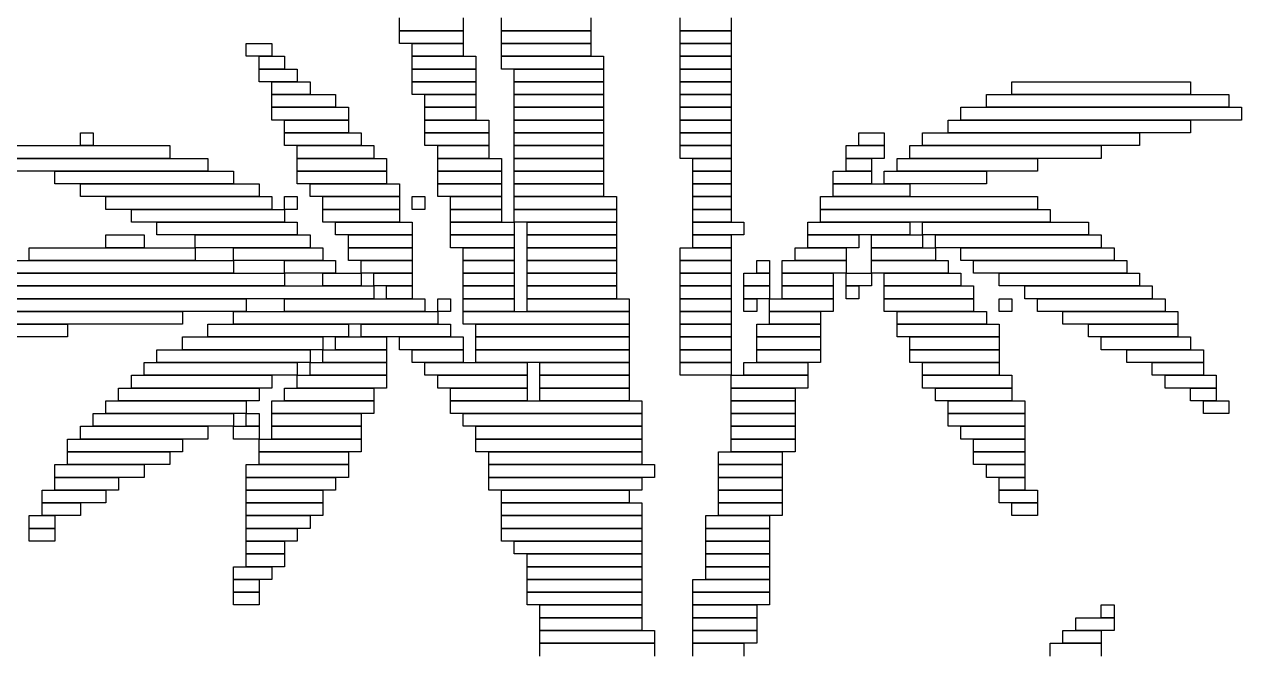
# Model space of a CAD drawing. Extents: x 292 to 731, y 307 to 718.
# Drawn here: x 632.6 to 728, y 579.5 to 628.5 of the extents above; entities that cross this region are included whole.
import ezdxf

# ---------------------------------------------------------------- set-up
doc = ezdxf.new("R2010")
doc.units = 0

msp = doc.modelspace()

# ---------------------------------------------------------------- linework, layer by layer
for p, q in [((662, 628), (662, 629)), ((667, 629), (667, 628)), ((670, 628), (670, 629)), ((677, 629), (677, 628)), ((684, 628), (684, 629)), ((688, 629), (688, 628)), ((667, 628), (662, 628)), ((662, 628), (667, 628)), ((662, 627), (662, 628)), ((667, 628), (667, 627)), ((677, 628), (670, 628)), ((670, 628), (677, 628)), ((670, 627), (670, 628)), ((677, 628), (677, 627)), ((688, 628), (684, 628)), ((684, 628), (688, 628)), ((684, 627), (684, 628)), ((688, 628), (688, 627)), ((650, 627), (652, 627)), ((650, 626), (650, 627)), ((652, 627), (652, 626)), ((667, 627), (662, 627)), ((663, 627), (667, 627)), ((663, 626), (663, 627)), ((667, 627), (667, 626)), ((677, 627), (670, 627)), ((670, 627), (677, 627)), ((670, 626), (670, 627)), ((677, 627), (677, 626)), ((688, 627), (684, 627)), ((684, 627), (688, 627)), ((684, 626), (684, 627)), ((688, 627), (688, 626)), ((652, 626), (650, 626)), ((651, 626), (653, 626)), ((651, 625), (651, 626)), ((653, 626), (653, 625)), ((667, 626), (663, 626)), ((663, 626), (668, 626)), ((663, 625), (663, 626)), ((668, 626), (668, 625)), ((677, 626), (670, 626)), ((670, 626), (678, 626)), ((670, 625), (670, 626)), ((678, 626), (678, 625)), ((688, 626), (684, 626)), ((684, 626), (688, 626)), ((684, 625), (684, 626)), ((688, 626), (688, 625)), ((653, 625), (651, 625)), ((651, 625), (654, 625)), ((651, 624), (651, 625)), ((654, 625), (654, 624)), ((668, 625), (663, 625)), ((663, 625), (668, 625)), ((663, 624), (663, 625)), ((668, 625), (668, 624)), ((678, 625), (670, 625)), ((671, 625), (678, 625)), ((671, 624), (671, 625)), ((678, 625), (678, 624)), ((688, 625), (684, 625)), ((684, 625), (688, 625)), ((684, 624), (684, 625)), ((688, 625), (688, 624)), ((654, 624), (651, 624)), ((652, 624), (655, 624)), ((652, 623), (652, 624)), ((655, 624), (655, 623)), ((668, 624), (663, 624)), ((663, 624), (668, 624)), ((663, 623), (663, 624)), ((668, 624), (668, 623)), ((678, 624), (671, 624)), ((671, 624), (678, 624)), ((671, 623), (671, 624)), ((678, 624), (678, 623)), ((688, 624), (684, 624)), ((684, 624), (688, 624)), ((684, 623), (684, 624)), ((688, 624), (688, 623)), ((710, 624), (724, 624)), ((710, 623), (710, 624)), ((724, 624), (724, 623)), ((655, 623), (652, 623)), ((652, 623), (657, 623)), ((652, 622), (652, 623)), ((657, 623), (657, 622)), ((668, 623), (663, 623)), ((664, 623), (668, 623)), ((664, 622), (664, 623)), ((668, 623), (668, 622)), ((678, 623), (671, 623)), ((671, 623), (678, 623)), ((671, 622), (671, 623)), ((678, 623), (678, 622)), ((688, 623), (684, 623)), ((684, 623), (688, 623)), ((684, 622), (684, 623)), ((688, 623), (688, 622)), ((708, 623), (727, 623)), ((708, 622), (708, 623)), ((724, 623), (710, 623)), ((727, 623), (727, 622)), ((657, 622), (652, 622)), ((652, 622), (658, 622)), ((652, 621), (652, 622)), ((658, 622), (658, 621)), ((668, 622), (664, 622)), ((664, 622), (668, 622)), ((664, 621), (664, 622)), ((668, 622), (668, 621)), ((678, 622), (671, 622)), ((671, 622), (678, 622)), ((671, 621), (671, 622)), ((678, 622), (678, 621)), ((688, 622), (684, 622)), ((684, 622), (688, 622)), ((684, 621), (684, 622)), ((688, 622), (688, 621)), ((706, 622), (728, 622)), ((706, 621), (706, 622)), ((727, 622), (708, 622)), ((728, 622), (728, 621)), ((658, 621), (652, 621)), ((653, 621), (658, 621)), ((653, 620), (653, 621)), ((658, 621), (658, 620)), ((668, 621), (664, 621)), ((664, 621), (669, 621)), ((664, 620), (664, 621)), ((669, 621), (669, 620)), ((678, 621), (671, 621)), ((671, 621), (678, 621)), ((671, 620), (671, 621)), ((678, 621), (678, 620)), ((688, 621), (684, 621)), ((684, 621), (688, 621)), ((684, 620), (684, 621)), ((688, 621), (688, 620)), ((705, 621), (724, 621)), ((705, 620), (705, 621)), ((728, 621), (706, 621)), ((724, 621), (724, 620)), ((637, 620), (638, 620)), ((637, 619), (637, 620)), ((638, 620), (638, 619)), ((658, 620), (653, 620)), ((653, 620), (659, 620)), ((653, 619), (653, 620)), ((659, 620), (659, 619)), ((669, 620), (664, 620)), ((664, 620), (669, 620)), ((664, 619), (664, 620)), ((669, 620), (669, 619)), ((678, 620), (671, 620)), ((671, 620), (678, 620)), ((671, 619), (671, 620)), ((678, 620), (678, 619)), ((688, 620), (684, 620)), ((684, 620), (688, 620)), ((684, 619), (684, 620)), ((688, 620), (688, 619)), ((698, 620), (700, 620)), ((698, 619), (698, 620)), ((700, 620), (700, 619)), ((703, 620), (720, 620)), ((703, 619), (703, 620)), ((724, 620), (705, 620)), ((720, 620), (720, 619)), ((631, 619), (644, 619)), ((638, 619), (637, 619)), ((644, 619), (644, 618)), ((659, 619), (653, 619)), ((654, 619), (660, 619)), ((654, 618), (654, 619)), ((660, 619), (660, 618)), ((669, 619), (664, 619)), ((665, 619), (669, 619)), ((665, 618), (665, 619)), ((669, 619), (669, 618)), ((678, 619), (671, 619)), ((671, 619), (678, 619)), ((671, 618), (671, 619)), ((678, 619), (678, 618)), ((688, 619), (684, 619)), ((684, 619), (688, 619)), ((684, 618), (684, 619)), ((688, 619), (688, 618)), ((697, 619), (700, 619)), ((697, 618), (697, 619)), ((700, 619), (698, 619)), ((700, 619), (700, 618)), ((702, 619), (717, 619)), ((702, 618), (702, 619)), ((720, 619), (703, 619)), ((717, 619), (717, 618)), ((644, 618), (631, 618)), ((631, 618), (647, 618)), ((647, 618), (647, 617)), ((660, 618), (654, 618)), ((654, 618), (661, 618)), ((654, 617), (654, 618)), ((661, 618), (661, 617)), ((669, 618), (665, 618)), ((665, 618), (670, 618)), ((665, 617), (665, 618)), ((670, 618), (670, 617)), ((678, 618), (671, 618)), ((671, 618), (678, 618)), ((671, 617), (671, 618)), ((678, 618), (678, 617)), ((688, 618), (684, 618)), ((685, 618), (688, 618)), ((685, 617), (685, 618)), ((688, 618), (688, 617)), ((700, 618), (697, 618)), ((697, 618), (699, 618)), ((697, 617), (697, 618)), ((699, 618), (699, 617)), ((701, 618), (712, 618)), ((701, 617), (701, 618)), ((717, 618), (702, 618)), ((712, 618), (712, 617)), ((647, 617), (631, 617)), ((635, 617), (649, 617)), ((635, 616), (635, 617)), ((649, 617), (649, 616)), ((661, 617), (654, 617)), ((654, 617), (661, 617)), ((654, 616), (654, 617)), ((661, 617), (661, 616)), ((670, 617), (665, 617)), ((665, 617), (670, 617)), ((665, 616), (665, 617)), ((670, 617), (670, 616)), ((678, 617), (671, 617)), ((671, 617), (678, 617)), ((671, 616), (671, 617)), ((678, 617), (678, 616)), ((688, 617), (685, 617)), ((685, 617), (688, 617)), ((685, 616), (685, 617)), ((688, 617), (688, 616)), ((696, 617), (699, 617)), ((696, 616), (696, 617)), ((699, 617), (697, 617)), ((699, 617), (699, 616)), ((700, 617), (708, 617)), ((700, 616), (700, 617)), ((712, 617), (701, 617)), ((708, 617), (708, 616)), ((649, 616), (635, 616)), ((637, 616), (651, 616)), ((637, 615), (637, 616)), ((651, 616), (651, 615)), ((661, 616), (654, 616)), ((655, 616), (662, 616)), ((655, 615), (655, 616)), ((662, 616), (662, 615)), ((670, 616), (665, 616)), ((665, 616), (670, 616)), ((665, 615), (665, 616)), ((670, 616), (670, 615)), ((678, 616), (671, 616)), ((671, 616), (678, 616)), ((671, 615), (671, 616)), ((678, 616), (678, 615)), ((688, 616), (685, 616)), ((685, 616), (688, 616)), ((685, 615), (685, 616)), ((688, 616), (688, 615)), ((699, 616), (696, 616)), ((696, 616), (702, 616)), ((696, 615), (696, 616)), ((708, 616), (700, 616)), ((702, 616), (702, 615)), ((651, 615), (637, 615)), ((639, 615), (652, 615)), ((639, 614), (639, 615)), ((652, 615), (652, 614)), ((653, 615), (654, 615)), ((653, 614), (653, 615)), ((654, 615), (654, 614)), ((662, 615), (655, 615)), ((656, 615), (662, 615)), ((656, 614), (656, 615)), ((662, 615), (662, 614)), ((663, 615), (664, 615)), ((663, 614), (663, 615)), ((664, 615), (664, 614)), ((670, 615), (665, 615)), ((666, 615), (670, 615)), ((666, 614), (666, 615)), ((670, 615), (670, 614)), ((678, 615), (671, 615)), ((671, 615), (679, 615)), ((671, 614), (671, 615)), ((679, 615), (679, 614)), ((688, 615), (685, 615)), ((685, 615), (688, 615)), ((685, 614), (685, 615)), ((688, 615), (688, 614)), ((695, 615), (712, 615)), ((695, 614), (695, 615)), ((702, 615), (696, 615)), ((712, 615), (712, 614)), ((652, 614), (639, 614)), ((641, 614), (653, 614)), ((641, 613), (641, 614)), ((654, 614), (653, 614)), ((653, 614), (653, 613)), ((662, 614), (656, 614)), ((656, 614), (662, 614)), ((656, 613), (656, 614)), ((662, 614), (662, 613)), ((664, 614), (663, 614)), ((670, 614), (666, 614)), ((666, 614), (670, 614)), ((666, 613), (666, 614)), ((670, 614), (670, 613)), ((679, 614), (671, 614)), ((671, 614), (679, 614)), ((671, 613), (671, 614)), ((679, 614), (679, 613)), ((688, 614), (685, 614)), ((685, 614), (688, 614)), ((685, 613), (685, 614)), ((688, 614), (688, 613)), ((712, 614), (695, 614)), ((695, 614), (713, 614)), ((695, 613), (695, 614)), ((713, 614), (713, 613)), ((653, 613), (641, 613)), ((643, 613), (654, 613)), ((643, 612), (643, 613)), ((654, 613), (654, 612)), ((662, 613), (656, 613)), ((657, 613), (663, 613)), ((657, 612), (657, 613)), ((663, 613), (663, 612)), ((670, 613), (666, 613)), ((666, 613), (671, 613)), ((666, 612), (666, 613)), ((679, 613), (671, 613)), ((671, 613), (671, 612)), ((672, 613), (679, 613)), ((672, 612), (672, 613)), ((679, 613), (679, 612)), ((688, 613), (685, 613)), ((685, 613), (689, 613)), ((685, 612), (685, 613)), ((689, 613), (689, 612)), ((694, 613), (702, 613)), ((694, 612), (694, 613)), ((713, 613), (695, 613)), ((702, 613), (702, 612)), ((703, 613), (716, 613)), ((703, 612), (703, 613)), ((716, 613), (716, 612)), ((639, 612), (642, 612)), ((639, 611), (639, 612)), ((642, 612), (642, 611)), ((654, 612), (643, 612)), ((646, 612), (655, 612)), ((646, 611), (646, 612)), ((655, 612), (655, 611)), ((663, 612), (657, 612)), ((658, 612), (663, 612)), ((658, 611), (658, 612)), ((663, 612), (663, 611)), ((671, 612), (666, 612)), ((666, 612), (671, 612)), ((666, 611), (666, 612)), ((671, 612), (671, 611)), ((679, 612), (672, 612)), ((672, 612), (679, 612)), ((672, 611), (672, 612)), ((679, 612), (679, 611)), ((689, 612), (685, 612)), ((685, 612), (688, 612)), ((685, 611), (685, 612)), ((688, 612), (688, 611)), ((702, 612), (694, 612)), ((694, 612), (698, 612)), ((694, 611), (694, 612)), ((698, 612), (698, 611)), ((699, 612), (703, 612)), ((699, 611), (699, 612)), ((716, 612), (703, 612)), ((703, 612), (703, 611)), ((704, 612), (717, 612)), ((704, 611), (704, 612)), ((717, 612), (717, 611)), ((633, 611), (646, 611)), ((633, 610), (633, 611)), ((642, 611), (639, 611)), ((655, 611), (646, 611)), ((646, 611), (646, 610)), ((649, 611), (656, 611)), ((649, 610), (649, 611)), ((656, 611), (656, 610)), ((663, 611), (658, 611)), ((658, 611), (663, 611)), ((658, 610), (658, 611)), ((663, 611), (663, 610)), ((671, 611), (666, 611)), ((667, 611), (671, 611)), ((667, 610), (667, 611)), ((671, 611), (671, 610)), ((679, 611), (672, 611)), ((672, 611), (679, 611)), ((672, 610), (672, 611)), ((679, 611), (679, 610)), ((684, 611), (688, 611)), ((684, 610), (684, 611)), ((688, 611), (685, 611)), ((688, 611), (688, 610)), ((693, 611), (697, 611)), ((693, 610), (693, 611)), ((698, 611), (694, 611)), ((697, 611), (697, 610)), ((703, 611), (699, 611)), ((699, 611), (704, 611)), ((699, 610), (699, 611)), ((717, 611), (704, 611)), ((704, 611), (704, 610)), ((706, 611), (718, 611)), ((706, 610), (706, 611)), ((718, 611), (718, 610)), ((630, 610), (649, 610)), ((646, 610), (633, 610)), ((656, 610), (649, 610)), ((649, 610), (649, 609)), ((653, 610), (657, 610)), ((653, 609), (653, 610)), ((657, 610), (657, 609)), ((663, 610), (658, 610)), ((659, 610), (663, 610)), ((659, 609), (659, 610)), ((663, 610), (663, 609)), ((671, 610), (667, 610)), ((667, 610), (671, 610)), ((667, 609), (667, 610)), ((671, 610), (671, 609)), ((679, 610), (672, 610)), ((672, 610), (679, 610)), ((672, 609), (672, 610)), ((679, 610), (679, 609)), ((688, 610), (684, 610)), ((684, 610), (688, 610)), ((684, 609), (684, 610)), ((688, 610), (688, 609)), ((690, 610), (691, 610)), ((690, 609), (690, 610)), ((691, 610), (691, 609)), ((692, 610), (697, 610)), ((692, 609), (692, 610)), ((697, 610), (693, 610)), ((697, 610), (697, 609)), ((704, 610), (699, 610)), ((699, 610), (705, 610)), ((699, 609), (699, 610)), ((705, 610), (705, 609)), ((718, 610), (706, 610)), ((707, 610), (719, 610)), ((707, 609), (707, 610)), ((719, 610), (719, 609)), ((628, 609), (653, 609)), ((649, 609), (630, 609)), ((657, 609), (653, 609)), ((653, 609), (653, 608)), ((656, 609), (659, 609)), ((656, 608), (656, 609)), ((663, 609), (659, 609)), ((659, 609), (659, 608)), ((660, 609), (663, 609)), ((660, 608), (660, 609)), ((663, 609), (663, 608)), ((671, 609), (667, 609)), ((667, 609), (671, 609)), ((667, 608), (667, 609)), ((671, 609), (671, 608)), ((679, 609), (672, 609)), ((672, 609), (679, 609)), ((672, 608), (672, 609)), ((679, 609), (679, 608)), ((688, 609), (684, 609)), ((684, 609), (688, 609)), ((684, 608), (684, 609)), ((688, 609), (688, 608)), ((689, 609), (691, 609)), ((689, 608), (689, 609)), ((691, 609), (690, 609)), ((691, 609), (691, 608)), ((697, 609), (692, 609)), ((692, 609), (696, 609)), ((692, 608), (692, 609)), ((696, 609), (696, 608)), ((697, 609), (699, 609)), ((697, 608), (697, 609)), ((705, 609), (699, 609)), ((699, 609), (699, 608)), ((700, 609), (706, 609)), ((700, 608), (700, 609)), ((706, 609), (706, 608)), ((719, 609), (707, 609)), ((709, 609), (720, 609)), ((709, 608), (709, 609)), ((720, 609), (720, 608)), ((626, 608), (660, 608)), ((653, 608), (628, 608)), ((659, 608), (656, 608)), ((663, 608), (660, 608)), ((660, 608), (660, 607)), ((661, 608), (663, 608)), ((661, 607), (661, 608)), ((663, 608), (663, 607)), ((671, 608), (667, 608)), ((667, 608), (671, 608)), ((667, 607), (667, 608)), ((671, 608), (671, 607)), ((679, 608), (672, 608)), ((672, 608), (679, 608)), ((672, 607), (672, 608)), ((679, 608), (679, 607)), ((688, 608), (684, 608)), ((684, 608), (688, 608)), ((684, 607), (684, 608)), ((688, 608), (688, 607)), ((691, 608), (689, 608)), ((689, 608), (691, 608)), ((689, 607), (689, 608)), ((691, 608), (691, 607)), ((696, 608), (692, 608)), ((692, 608), (696, 608)), ((692, 607), (692, 608)), ((696, 608), (696, 607)), ((699, 608), (697, 608)), ((697, 608), (698, 608)), ((697, 607), (697, 608)), ((698, 608), (698, 607)), ((706, 608), (700, 608)), ((700, 608), (707, 608)), ((700, 607), (700, 608)), ((707, 608), (707, 607)), ((720, 608), (709, 608)), ((711, 608), (721, 608)), ((711, 607), (711, 608)), ((721, 608), (721, 607)), ((624, 607), (650, 607)), ((660, 607), (626, 607)), ((650, 607), (650, 606)), ((653, 607), (664, 607)), ((653, 606), (653, 607)), ((663, 607), (661, 607)), ((664, 607), (664, 606)), ((665, 607), (666, 607)), ((665, 606), (665, 607)), ((666, 607), (666, 606)), ((671, 607), (667, 607)), ((667, 607), (671, 607)), ((667, 606), (667, 607)), ((671, 607), (671, 606)), ((679, 607), (672, 607)), ((672, 607), (680, 607)), ((672, 606), (672, 607)), ((680, 607), (680, 606)), ((688, 607), (684, 607)), ((684, 607), (688, 607)), ((684, 606), (684, 607)), ((688, 607), (688, 606)), ((691, 607), (689, 607)), ((689, 607), (690, 607)), ((689, 606), (689, 607)), ((690, 607), (690, 606)), ((691, 607), (696, 607)), ((691, 606), (691, 607)), ((696, 607), (692, 607)), ((696, 607), (696, 606)), ((698, 607), (697, 607)), ((707, 607), (700, 607)), ((700, 607), (707, 607)), ((700, 606), (700, 607)), ((707, 607), (707, 606)), ((709, 607), (710, 607)), ((709, 606), (709, 607)), ((710, 607), (710, 606)), ((721, 607), (711, 607)), ((712, 607), (722, 607)), ((712, 606), (712, 607)), ((722, 607), (722, 606)), ((623, 606), (645, 606)), ((650, 606), (624, 606)), ((645, 606), (645, 605)), ((649, 606), (665, 606)), ((649, 605), (649, 606)), ((664, 606), (653, 606)), ((666, 606), (665, 606)), ((665, 606), (665, 605)), ((671, 606), (667, 606)), ((667, 606), (680, 606)), ((667, 605), (667, 606)), ((680, 606), (672, 606)), ((680, 606), (680, 605)), ((688, 606), (684, 606)), ((684, 606), (688, 606)), ((684, 605), (684, 606)), ((688, 606), (688, 605)), ((690, 606), (689, 606)), ((696, 606), (691, 606)), ((691, 606), (695, 606)), ((691, 605), (691, 606)), ((695, 606), (695, 605)), ((707, 606), (700, 606)), ((701, 606), (708, 606)), ((701, 605), (701, 606)), ((708, 606), (708, 605)), ((710, 606), (709, 606)), ((722, 606), (712, 606)), ((714, 606), (723, 606)), ((714, 605), (714, 606)), ((723, 606), (723, 605)), ((621, 605), (636, 605)), ((645, 605), (623, 605)), ((636, 605), (636, 604)), ((647, 605), (658, 605)), ((647, 604), (647, 605)), ((665, 605), (649, 605)), ((658, 605), (658, 604)), ((659, 605), (666, 605)), ((659, 604), (659, 605)), ((666, 605), (666, 604)), ((680, 605), (667, 605)), ((668, 605), (680, 605)), ((668, 604), (668, 605)), ((680, 605), (680, 604)), ((688, 605), (684, 605)), ((684, 605), (688, 605)), ((684, 604), (684, 605)), ((688, 605), (688, 604)), ((690, 605), (695, 605)), ((690, 604), (690, 605)), ((695, 605), (691, 605)), ((695, 605), (695, 604)), ((708, 605), (701, 605)), ((701, 605), (709, 605)), ((701, 604), (701, 605)), ((709, 605), (709, 604)), ((723, 605), (714, 605)), ((716, 605), (723, 605)), ((716, 604), (716, 605)), ((723, 605), (723, 604)), ((636, 604), (621, 604)), ((645, 604), (656, 604)), ((645, 603), (645, 604)), ((658, 604), (647, 604)), ((656, 604), (656, 603)), ((657, 604), (661, 604)), ((657, 603), (657, 604)), ((666, 604), (659, 604)), ((661, 604), (661, 603)), ((662, 604), (667, 604)), ((662, 603), (662, 604)), ((667, 604), (667, 603)), ((680, 604), (668, 604)), ((668, 604), (680, 604)), ((668, 603), (668, 604)), ((680, 604), (680, 603)), ((688, 604), (684, 604)), ((684, 604), (688, 604)), ((684, 603), (684, 604)), ((688, 604), (688, 603)), ((695, 604), (690, 604)), ((690, 604), (695, 604)), ((690, 603), (690, 604)), ((695, 604), (695, 603)), ((709, 604), (701, 604)), ((702, 604), (709, 604)), ((702, 603), (702, 604)), ((709, 604), (709, 603)), ((723, 604), (716, 604)), ((717, 604), (724, 604)), ((717, 603), (717, 604)), ((724, 604), (724, 603)), ((643, 603), (655, 603)), ((643, 602), (643, 603)), ((656, 603), (645, 603)), ((655, 603), (655, 602)), ((656, 603), (661, 603)), ((656, 602), (656, 603)), ((661, 603), (657, 603)), ((661, 603), (661, 602)), ((667, 603), (662, 603)), ((663, 603), (667, 603)), ((663, 602), (663, 603)), ((667, 603), (667, 602)), ((680, 603), (668, 603)), ((668, 603), (680, 603)), ((668, 602), (668, 603)), ((680, 603), (680, 602)), ((688, 603), (684, 603)), ((684, 603), (688, 603)), ((684, 602), (684, 603)), ((688, 603), (688, 602)), ((695, 603), (690, 603)), ((690, 603), (695, 603)), ((690, 602), (690, 603)), ((695, 603), (695, 602)), ((709, 603), (702, 603)), ((702, 603), (709, 603)), ((702, 602), (702, 603)), ((709, 603), (709, 602)), ((724, 603), (717, 603)), ((719, 603), (725, 603)), ((719, 602), (719, 603)), ((725, 603), (725, 602)), ((642, 602), (654, 602)), ((642, 601), (642, 602)), ((655, 602), (643, 602)), ((654, 602), (654, 601)), ((655, 602), (661, 602)), ((655, 601), (655, 602)), ((661, 602), (656, 602)), ((661, 602), (661, 601)), ((667, 602), (663, 602)), ((664, 602), (672, 602)), ((664, 601), (664, 602)), ((680, 602), (668, 602)), ((672, 602), (672, 601)), ((673, 602), (680, 602)), ((673, 601), (673, 602)), ((680, 602), (680, 601)), ((688, 602), (684, 602)), ((684, 602), (688, 602)), ((684, 601), (684, 602)), ((688, 602), (688, 601)), ((689, 602), (694, 602)), ((689, 601), (689, 602)), ((695, 602), (690, 602)), ((694, 602), (694, 601)), ((709, 602), (702, 602)), ((703, 602), (709, 602)), ((703, 601), (703, 602)), ((709, 602), (709, 601)), ((725, 602), (719, 602)), ((721, 602), (725, 602)), ((721, 601), (721, 602)), ((725, 602), (725, 601)), ((641, 601), (652, 601)), ((641, 600), (641, 601)), ((654, 601), (642, 601)), ((652, 601), (652, 600)), ((654, 601), (661, 601)), ((654, 600), (654, 601)), ((661, 601), (655, 601)), ((661, 601), (661, 600)), ((672, 601), (664, 601)), ((665, 601), (672, 601)), ((665, 600), (665, 601)), ((672, 601), (672, 600)), ((680, 601), (673, 601)), ((673, 601), (680, 601)), ((673, 600), (673, 601)), ((680, 601), (680, 600)), ((688, 601), (684, 601)), ((688, 601), (694, 601)), ((688, 600), (688, 601)), ((694, 601), (689, 601)), ((694, 601), (694, 600)), ((709, 601), (703, 601)), ((703, 601), (710, 601)), ((703, 600), (703, 601)), ((710, 601), (710, 600)), ((725, 601), (721, 601)), ((722, 601), (726, 601)), ((722, 600), (722, 601)), ((726, 601), (726, 600)), ((640, 600), (651, 600)), ((640, 599), (640, 600)), ((652, 600), (641, 600)), ((651, 600), (651, 599)), ((653, 600), (660, 600)), ((653, 599), (653, 600)), ((661, 600), (654, 600)), ((660, 600), (660, 599)), ((672, 600), (665, 600)), ((666, 600), (672, 600)), ((666, 599), (666, 600)), ((672, 600), (672, 599)), ((680, 600), (673, 600)), ((673, 600), (680, 600)), ((673, 599), (673, 600)), ((680, 600), (680, 599)), ((694, 600), (688, 600)), ((688, 600), (693, 600)), ((688, 599), (688, 600)), ((693, 600), (693, 599)), ((710, 600), (703, 600)), ((704, 600), (710, 600)), ((704, 599), (704, 600)), ((710, 600), (710, 599)), ((726, 600), (722, 600)), ((724, 600), (726, 600)), ((724, 599), (724, 600)), ((726, 600), (726, 599)), ((639, 599), (650, 599)), ((639, 598), (639, 599)), ((651, 599), (640, 599)), ((650, 599), (650, 598)), ((652, 599), (660, 599)), ((652, 598), (652, 599)), ((660, 599), (653, 599)), ((660, 599), (660, 598)), ((672, 599), (666, 599)), ((666, 599), (681, 599)), ((666, 598), (666, 599)), ((680, 599), (673, 599)), ((681, 599), (681, 598)), ((693, 599), (688, 599)), ((688, 599), (693, 599)), ((688, 598), (688, 599)), ((693, 599), (693, 598)), ((710, 599), (704, 599)), ((705, 599), (711, 599)), ((705, 598), (705, 599)), ((711, 599), (711, 598)), ((726, 599), (724, 599)), ((725, 599), (727, 599)), ((725, 598), (725, 599)), ((727, 599), (727, 598)), ((638, 598), (649, 598)), ((638, 597), (638, 598)), ((650, 598), (639, 598)), ((649, 598), (649, 597)), ((650, 598), (651, 598)), ((650, 597), (650, 598)), ((651, 598), (651, 597)), ((660, 598), (652, 598)), ((652, 598), (659, 598)), ((652, 597), (652, 598)), ((659, 598), (659, 597)), ((681, 598), (666, 598)), ((667, 598), (681, 598)), ((667, 597), (667, 598)), ((681, 598), (681, 597)), ((693, 598), (688, 598)), ((688, 598), (693, 598)), ((688, 597), (688, 598)), ((693, 598), (693, 597)), ((711, 598), (705, 598)), ((705, 598), (711, 598)), ((705, 597), (705, 598)), ((711, 598), (711, 597)), ((727, 598), (725, 598)), ((637, 597), (647, 597)), ((637, 596), (637, 597)), ((649, 597), (638, 597)), ((647, 597), (647, 596)), ((649, 597), (651, 597)), ((649, 596), (649, 597)), ((651, 597), (650, 597)), ((651, 597), (651, 596)), ((659, 597), (652, 597)), ((652, 597), (659, 597)), ((652, 596), (652, 597)), ((659, 597), (659, 596)), ((681, 597), (667, 597)), ((668, 597), (681, 597)), ((668, 596), (668, 597)), ((681, 597), (681, 596)), ((693, 597), (688, 597)), ((688, 597), (693, 597)), ((688, 596), (688, 597)), ((693, 597), (693, 596)), ((711, 597), (705, 597)), ((706, 597), (711, 597)), ((706, 596), (706, 597)), ((711, 597), (711, 596)), ((636, 596), (645, 596)), ((636, 595), (636, 596)), ((647, 596), (637, 596)), ((645, 596), (645, 595)), ((651, 596), (649, 596)), ((651, 596), (659, 596)), ((651, 595), (651, 596)), ((659, 596), (652, 596)), ((659, 596), (659, 595)), ((681, 596), (668, 596)), ((668, 596), (681, 596)), ((668, 595), (668, 596)), ((681, 596), (681, 595)), ((693, 596), (688, 596)), ((688, 596), (693, 596)), ((688, 595), (688, 596)), ((693, 596), (693, 595)), ((711, 596), (706, 596)), ((707, 596), (711, 596)), ((707, 595), (707, 596)), ((711, 596), (711, 595)), ((645, 595), (636, 595)), ((636, 595), (644, 595)), ((636, 594), (636, 595)), ((644, 595), (644, 594)), ((659, 595), (651, 595)), ((651, 595), (658, 595)), ((651, 594), (651, 595)), ((658, 595), (658, 594)), ((681, 595), (668, 595)), ((669, 595), (681, 595)), ((669, 594), (669, 595)), ((681, 595), (681, 594)), ((687, 595), (692, 595)), ((687, 594), (687, 595)), ((693, 595), (688, 595)), ((692, 595), (692, 594)), ((711, 595), (707, 595)), ((707, 595), (711, 595)), ((707, 594), (707, 595)), ((711, 595), (711, 594)), ((635, 594), (642, 594)), ((635, 593), (635, 594)), ((644, 594), (636, 594)), ((642, 594), (642, 593)), ((650, 594), (658, 594)), ((650, 593), (650, 594)), ((658, 594), (651, 594)), ((658, 594), (658, 593)), ((681, 594), (669, 594)), ((669, 594), (682, 594)), ((669, 593), (669, 594)), ((682, 594), (682, 593)), ((692, 594), (687, 594)), ((687, 594), (692, 594)), ((687, 593), (687, 594)), ((692, 594), (692, 593)), ((711, 594), (707, 594)), ((708, 594), (711, 594)), ((708, 593), (708, 594)), ((711, 594), (711, 593)), ((642, 593), (635, 593)), ((635, 593), (640, 593)), ((635, 592), (635, 593)), ((640, 593), (640, 592)), ((658, 593), (650, 593)), ((650, 593), (657, 593)), ((650, 592), (650, 593)), ((657, 593), (657, 592)), ((682, 593), (669, 593)), ((669, 593), (681, 593)), ((669, 592), (669, 593)), ((681, 593), (681, 592)), ((692, 593), (687, 593)), ((687, 593), (692, 593)), ((687, 592), (687, 593)), ((692, 593), (692, 592)), ((711, 593), (708, 593)), ((709, 593), (711, 593)), ((709, 592), (709, 593)), ((711, 593), (711, 592)), ((634, 592), (639, 592)), ((634, 591), (634, 592)), ((640, 592), (635, 592)), ((639, 592), (639, 591)), ((657, 592), (650, 592)), ((650, 592), (656, 592)), ((650, 591), (650, 592)), ((656, 592), (656, 591)), ((681, 592), (669, 592)), ((670, 592), (680, 592)), ((670, 591), (670, 592)), ((680, 592), (680, 591)), ((692, 592), (687, 592)), ((687, 592), (692, 592)), ((687, 591), (687, 592)), ((692, 592), (692, 591)), ((711, 592), (709, 592)), ((709, 592), (712, 592)), ((709, 591), (709, 592)), ((712, 592), (712, 591)), ((639, 591), (634, 591)), ((634, 591), (637, 591)), ((634, 590), (634, 591)), ((637, 591), (637, 590)), ((656, 591), (650, 591)), ((650, 591), (656, 591)), ((650, 590), (650, 591)), ((656, 591), (656, 590)), ((680, 591), (670, 591)), ((670, 591), (681, 591)), ((670, 590), (670, 591)), ((681, 591), (681, 590)), ((692, 591), (687, 591)), ((687, 591), (692, 591)), ((687, 590), (687, 591)), ((692, 591), (692, 590)), ((712, 591), (709, 591)), ((710, 591), (712, 591)), ((710, 590), (710, 591)), ((712, 591), (712, 590)), ((633, 590), (635, 590)), ((633, 589), (633, 590)), ((637, 590), (634, 590)), ((635, 590), (635, 589)), ((656, 590), (650, 590)), ((650, 590), (655, 590)), ((650, 589), (650, 590)), ((655, 590), (655, 589)), ((681, 590), (670, 590)), ((670, 590), (681, 590)), ((670, 589), (670, 590)), ((681, 590), (681, 589)), ((686, 590), (691, 590)), ((686, 589), (686, 590)), ((692, 590), (687, 590)), ((691, 590), (691, 589)), ((712, 590), (710, 590)), ((635, 589), (633, 589)), ((633, 589), (635, 589)), ((633, 588), (633, 589)), ((635, 589), (635, 588)), ((655, 589), (650, 589)), ((650, 589), (654, 589)), ((650, 588), (650, 589)), ((654, 589), (654, 588)), ((681, 589), (670, 589)), ((670, 589), (681, 589)), ((670, 588), (670, 589)), ((681, 589), (681, 588)), ((691, 589), (686, 589)), ((686, 589), (691, 589)), ((686, 588), (686, 589)), ((691, 589), (691, 588)), ((635, 588), (633, 588)), ((654, 588), (650, 588)), ((650, 588), (653, 588)), ((650, 587), (650, 588)), ((653, 588), (653, 587)), ((681, 588), (670, 588)), ((671, 588), (681, 588)), ((671, 587), (671, 588)), ((681, 588), (681, 587)), ((691, 588), (686, 588)), ((686, 588), (691, 588)), ((686, 587), (686, 588)), ((691, 588), (691, 587)), ((653, 587), (650, 587)), ((650, 587), (653, 587)), ((650, 586), (650, 587)), ((653, 587), (653, 586)), ((681, 587), (671, 587)), ((672, 587), (681, 587)), ((672, 586), (672, 587)), ((681, 587), (681, 586)), ((691, 587), (686, 587)), ((686, 587), (691, 587)), ((686, 586), (686, 587)), ((691, 587), (691, 586)), ((649, 586), (652, 586)), ((649, 585), (649, 586)), ((653, 586), (650, 586)), ((652, 586), (652, 585)), ((681, 586), (672, 586)), ((672, 586), (681, 586)), ((672, 585), (672, 586)), ((681, 586), (681, 585)), ((691, 586), (686, 586)), ((686, 586), (691, 586)), ((686, 585), (686, 586)), ((691, 586), (691, 585)), ((652, 585), (649, 585)), ((649, 585), (651, 585)), ((649, 584), (649, 585)), ((651, 585), (651, 584)), ((681, 585), (672, 585)), ((672, 585), (681, 585)), ((672, 584), (672, 585)), ((681, 585), (681, 584)), ((685, 585), (691, 585)), ((685, 584), (685, 585)), ((691, 585), (686, 585)), ((691, 585), (691, 584)), ((651, 584), (649, 584)), ((649, 584), (651, 584)), ((649, 583), (649, 584)), ((651, 584), (651, 583)), ((681, 584), (672, 584)), ((672, 584), (681, 584)), ((672, 583), (672, 584)), ((681, 584), (681, 583)), ((691, 584), (685, 584)), ((685, 584), (691, 584)), ((685, 583), (685, 584)), ((691, 584), (691, 583)), ((651, 583), (649, 583)), ((681, 583), (672, 583)), ((673, 583), (681, 583)), ((673, 582), (673, 583)), ((681, 583), (681, 582)), ((691, 583), (685, 583)), ((685, 583), (690, 583)), ((685, 582), (685, 583)), ((690, 583), (690, 582)), ((717, 583), (718, 583)), ((717, 582), (717, 583)), ((718, 583), (718, 582)), ((681, 582), (673, 582)), ((673, 582), (681, 582)), ((673, 581), (673, 582)), ((681, 582), (681, 581)), ((690, 582), (685, 582)), ((685, 582), (690, 582)), ((685, 581), (685, 582)), ((690, 582), (690, 581)), ((715, 582), (718, 582)), ((715, 581), (715, 582)), ((718, 582), (717, 582)), ((718, 582), (718, 581)), ((681, 581), (673, 581)), ((673, 581), (682, 581)), ((673, 580), (673, 581)), ((682, 581), (682, 580)), ((690, 581), (685, 581)), ((685, 581), (690, 581)), ((685, 580), (685, 581)), ((690, 581), (690, 580)), ((714, 581), (717, 581)), ((714, 580), (714, 581)), ((718, 581), (715, 581)), ((717, 581), (717, 580)), ((682, 580), (673, 580)), ((673, 580), (682, 580)), ((673, 579), (673, 580)), ((682, 580), (682, 579)), ((690, 580), (685, 580)), ((685, 580), (689, 580)), ((685, 579), (685, 580)), ((689, 580), (689, 579)), ((713, 580), (717, 580)), ((713, 579), (713, 580)), ((717, 580), (714, 580)), ((717, 580), (717, 579))]:
    msp.add_line(p, q)

doc.saveas('drawing.dxf')
